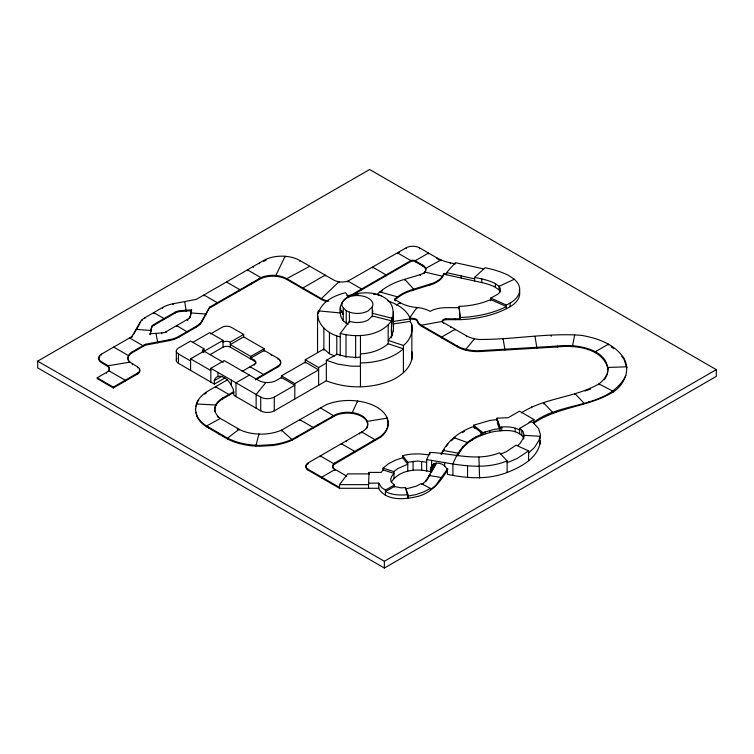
<?xml version="1.0" encoding="UTF-8"?>
<svg xmlns="http://www.w3.org/2000/svg" width="754" height="754" viewBox="0 0 754 754"><rect width="100%" height="100%" fill="white"/><g stroke="black" fill="none" stroke-linecap="round" stroke-linejoin="round"><path stroke-width="1.13" d="M393.465 323.937L410.308 321.345C414.794 329.602 410.383 340.035 403.399 345.483L403.399 372.542M217.944 372.41L217.944 376.463A14.392 8.313 60 0 1 230.394 383.635L233.222 389.196L234.023 395.445L260.705 410.845A9.595 5.542 0 0 0 274.267 410.845L326.341 380.779C346.925 389.007 370.619 388.8 391.166 380.544C402.363 375.52 414.238 365.36 411.873 351.779M394.361 487.027L394.361 484.973L391.072 481.844L390.704 479.412L391.599 476.5L393.946 473.38L383.07 469.912L381.204 472.409L369.064 472.409L368.555 484.652L339.498 484.643L339.498 488.281L378.753 488.281L378.838 488.818C386.519 500.967 403.786 499.525 416.048 496.801C430.949 493.889 440.59 481.806 447.791 469.374M391.599 481.627C400.129 469.544 417.122 468.243 430.402 471.712L430.553 467.687L432.655 464.558A8.822 6.956 24.9 0 1 443.324 464.973L445.124 466.49A8.822 6.956 24.9 0 1 447.386 472.268M607.536 373.173C610.665 348.452 574.953 343.664 557.272 346.095L480.336 350.648A28.746 16.597 0 0 1 457.075 345.879L421.279 325.21A13.176 7.606 0 0 1 417.678 321.327L417.348 320.384A4.156 2.403 0 0 0 413.842 318.48L409.535 318.028L417.009 307.481L418.894 307.698A23.478 13.553 0 0 1 429.384 310.997L430.016 311.383C438.913 306.378 449.393 307.943 459.129 307.651L460.289 318.782L446.076 318.819A3.751 2.168 0 0 0 442.589 320.158A3.751 2.168 0 0 0 443.399 322.524L443.399 323.381M195.418 409.865L196.945 402.325A44.712 25.815 0 0 1 208.519 390.751L227.369 379.865M524.181 436.17L523.135 431.627L519.666 428.338L519.666 433.72M517.847 445.501L519.977 443.531L523.37 438.121L523.907 435.303L539.845 436.312L539.138 440.063L534.482 447.48L528.629 452.9M539.845 438.649L540.514 435.105L538.544 428.423L533.342 422.824L531.165 421.703L519.666 428.338M540.514 440.487C538.799 458.404 520.043 467.621 505.086 473.267C486.415 479.789 466.406 478.328 447.376 474.332L447.376 472.249M574.689 334.87L572.446 346.623M151.563 327.161L150.131 334.635L151.563 327.161A8.077 4.665 0 0 1 152.138 325.926L152.317 325.69A8.077 4.665 0 0 1 153.863 324.446L175.041 312.222A9.698 5.598 0 0 1 177.642 311.148L178.123 311.025A9.698 5.598 0 0 1 180.696 310.62L191.591 309.837L190.244 316.897A10.122 5.844 0 0 1 189.904 317.849M190.244 316.897L191.591 309.837M392.052 335.822C388.979 324.286 398.018 310.61 388.762 301.034C384.154 296.454 378.084 294.032 371.713 293.193A25.655 14.816 0 0 0 353.211 294.795C344.814 296.982 338.141 304.701 340.365 313.739M393.465 329.687L392.052 335.247L388.187 340.403L403.399 345.483M317.547 352.514L317.547 313.721L318.358 310.865L340.365 312.948C340.308 317.896 343.749 322.495 348.348 324.173M318.358 313.4C321.477 301.44 334.54 295.38 345.643 292.722L348.8 297.18M195.804 406.491L196.945 403.183M446.557 273.919L444.219 273.4L441.995 277.048A29.651 17.125 0 0 1 433.126 283.136L411.844 289.734A44.788 25.862 0 0 0 398.696 296.02L395.19 298.65L395.19 299.508A1.631 0.943 0 0 0 395.011 300.46M444.219 273.4L441.995 277.906A29.651 17.125 0 0 1 433.126 283.994L411.844 290.592A44.788 25.862 0 0 0 398.696 296.878L395.19 299.508M426.632 471.127L426.632 459.62L429.969 452.419C452.918 453.343 477.207 461.995 499.534 452.749L507.112 460.92L507.112 472.428M456.849 455.256L452.937 463.691L452.937 475.199M604.35 379.771L607.432 374.154M625.867 375.549C608.497 409.271 560.891 400.93 533.889 422.268M455.425 263.947L450.383 262.835A36.446 21.037 0 0 1 437.018 257.925L419.535 247.84A9.463 5.466 0 0 0 406.152 247.84L347.98 281.091A11.894 6.871 0 0 1 333.626 279.998L299.828 260.488A25.57 14.76 0 0 0 263.674 260.488L196.36 299.347L173.109 303.768A26.607 15.363 0 0 0 168.368 304.974L167.473 305.276A26.607 15.363 0 0 0 162.6 307.491L144.891 317.726A19.623 11.329 0 0 0 142.063 319.79L141.667 320.167A19.623 11.329 0 0 0 140.131 322.175L131.875 336.586L101.451 354.154A9.255 5.344 0 0 0 101.451 361.703L108.048 365.784A9.463 5.466 0 0 1 106.55 372.382L97.2 377.782L97.2 378.64L113.345 387.961L137.633 373.937L137.633 373.079A7.483 4.317 0 0 0 137.633 366.972L129.98 362.137A14.873 8.586 0 0 1 132.336 351.769L145.258 344.314L169.226 339.762A24.109 13.921 0 0 0 173.524 338.669L174.334 338.395A24.109 13.921 0 0 0 178.745 336.388L196.257 326.275A23.157 13.374 0 0 0 199.621 323.815L200.074 323.362A23.157 13.374 0 0 0 201.893 320.968L209.753 307.076L260.95 277.651A19.623 11.329 0 0 1 286.774 278.631L321.392 298.622A16.673 9.632 0 0 0 328.867 301.11M128.491 360.93A14.873 8.586 0 0 1 132.336 352.627L145.258 345.172L169.226 340.619A24.109 13.921 0 0 0 173.524 339.526L174.334 339.253A24.109 13.921 0 0 0 178.745 337.245L196.257 327.132A23.157 13.374 0 0 0 199.621 324.672L200.074 324.22A23.157 13.374 0 0 0 201.893 321.826L209.753 307.076M430.402 469.619L434.021 463.239M430.402 471.712L434.54 464.407M436.151 463.05L427.169 478.884L424.832 482.013L421.759 484.483M441.099 454.342C447.179 440.694 459.742 431.335 473.616 426.51L482.899 433.974C471.57 437.612 462.174 445.463 456.604 455.916M427.65 478.903L430.166 474.454M431.26 472.541L436.151 463.908M441.646 454.228L442.749 452.287M133.42 334.738L135.484 331.138M139.613 323.937L136.003 330.243L136.003 329.375L150.847 330.469L150.847 331.326M444.304 449.714L443.295 451.316L443.295 450.458L458.489 453.22L458.489 454.078M446.387 446.396L447.942 443.899M457.235 455.868C464.379 441.731 479.676 434.408 494.633 431.458C504.049 430.336 516.424 428.658 523.135 437.009L523.719 438.979L523.625 436.773M430.43 489.723L435.699 485.482L447.791 468.517M340.252 333.485L349.413 321.251A15.514 8.954 0 0 0 368.169 319.998L372.288 316.011L391.524 320.818C380.299 336.407 357.509 337.896 340.252 333.485L340.252 355.756M372.288 306.925L368.169 310.902A15.514 8.954 0 0 1 349.413 312.165L346.237 310.714L342.325 306.661A15.514 8.954 0 0 1 346.567 298.047L349.818 296.652A15.514 8.954 0 0 1 367 297.462A15.514 8.954 0 0 1 372.288 306.925L372.288 316.755M391.524 337.679L391.524 318.103L392.052 317.396M426.001 481.306L427.169 479.751M339.498 484.643L347.66 473.898L369.064 473.898M265.86 382.504L256.134 394.455L256.134 408.206M474.539 338.791L465.793 349.328L465.793 350.186M446.557 274.776L446.557 272.646L455.425 262.675L483.974 268.98M142.063 320.648L141.997 319.856M451.288 440.807L454.964 437.414M500.288 454.21L506.349 451.693L516.009 445.19L528.629 450.873L516.858 458.649L507.112 462.692M474.615 280.978L474.615 277.34L485.114 267.736L488.828 268.556A65.532 37.832 0 0 1 508.45 275.361L514.332 279.253A32.846 18.963 0 0 1 510.109 303.07L510.109 306.699L506.396 308.706A76.965 44.429 0 0 1 460.289 319.639L446.076 319.687A3.751 2.168 0 0 0 442.372 322.269L442.372 321.411L421.279 325.21L421.279 326.067L457.075 346.736A28.746 16.597 0 0 0 480.336 351.505L557.272 346.953C575.415 344.927 601.871 347.848 608.026 368.282M496.99 420.873L496.99 418.15L508.168 417.725L519.497 411.184L533.889 419.497L533.889 423.135C557.621 406.708 588.572 406.943 613.059 392.108C624.086 384.992 630.778 370.459 623.935 358.225C614.557 343.956 597.366 338.103 581.296 335.332C548.893 332.816 516.443 339.121 484.002 339.441A21.649 12.498 0 0 1 466.481 335.85L443.399 322.524M332.75 466.962A8.2 4.741 0 0 1 333.843 464.587L380.695 437.16A39.104 22.573 0 0 0 387.198 418.979L387.198 418.112L367.264 421.401L367.264 422.259M383.07 470.439L383.07 468.14L388.338 463.899L395.049 460.326L402.721 457.669L407.754 464.238L397.65 468.62L393.946 471.608L393.946 478.507M377.302 294.39A20.924 12.083 0 0 1 379.827 291.911L382.269 290.054A64.09 37.003 0 0 1 404.766 279.3L420.251 274.644A10.302 5.947 0 0 0 422.768 265.163L415.143 260.761A3.252 1.876 0 0 0 410.864 260.601L397.452 252.854L397.452 253.721M380.638 292.147L382.269 290.912L382.269 290.054M206.587 426.839L206.587 425.982L220.347 418.442L240.686 430.138A33.506 19.35 0 0 0 256.709 433.965L261.082 434.134A33.506 19.35 0 0 0 281.487 430.138L326.086 404.775A39.104 22.573 0 0 1 376.689 407.085A39.104 22.573 0 0 1 380.695 436.302L335.153 462.749L333.843 463.729L333.843 464.587M462.56 432.551L464.568 431.326M396.434 305.012L400.27 302.722L401.75 303.532A28.181 16.268 0 0 0 415.661 307.378L417.009 307.481L417.009 308.339M195.804 412.372L196.945 415.68A44.712 25.815 0 0 0 204.654 424.719L227.51 438.206L233.071 440.638A51.084 29.491 0 0 0 252.392 445.011L259.319 445.416L273.137 444.596A51.084 29.491 0 0 0 291.883 439.441L335.596 414.587A20.075 11.593 0 0 1 361.845 415.661A20.075 11.593 0 0 1 363.701 430.817L308.216 462.843A7.983 4.609 0 0 0 308.216 469.365L308.216 470.223L339.498 488.281M195.418 408.998L196.945 416.538A44.712 25.815 0 0 0 204.654 425.576L227.51 439.073L233.071 441.495A51.084 29.491 0 0 0 252.392 445.868L259.319 446.283L273.137 445.454A51.084 29.491 0 0 0 291.883 440.298L335.596 415.445A20.075 11.593 0 0 1 359.677 415.435A20.075 11.593 0 0 1 366.444 428.772M37.7 361.128L369.63 169.499L716.3 369.639L716.3 376.397L384.37 568.035L37.7 367.886L37.7 361.128L384.37 561.278L716.3 369.639M151.563 328.018A8.077 4.665 0 0 1 152.138 326.784L152.317 326.548A8.077 4.665 0 0 1 153.863 325.304L175.041 313.08A9.698 5.598 0 0 1 177.642 312.005L178.123 311.883A9.698 5.598 0 0 1 180.696 311.477L191.591 310.695M150.131 333.777L161.78 332.929A7.493 4.326 0 0 0 163.759 332.627L164.136 332.523A7.493 4.326 0 0 0 166.144 331.694L187.36 319.451A10.122 5.844 0 0 0 189.292 317.886L189.527 317.594A10.122 5.844 0 0 0 190.244 316.039M209.753 307.934L260.95 278.518A19.623 11.329 0 0 1 286.774 279.489L321.392 299.479A16.673 9.632 0 0 0 326.802 301.562M97.2 377.782L113.345 387.104L137.633 373.079M192.59 342.486L209.64 332.646L223.024 340.374L223.024 347.151L209.989 354.682M210.545 333.928L222.034 327.293A6.532 3.77 0 0 1 231.271 327.293L243.665 334.456L243.665 337.434M190.592 370.365L190.592 358.857L203.976 351.128L223.222 362.24M203.976 351.373L223.024 340.374M223.024 342.184A5.127 2.959 0 0 1 230.281 342.184L243.665 334.456M210.847 368.31L224.23 360.582L258.679 380.468A12.45 7.191 0 0 0 276.294 380.468L281.43 377.5L294.814 385.228L274.267 397.094A9.595 5.542 0 0 1 260.705 397.094L210.847 368.31L210.847 382.061M350.864 295.219L410.864 260.601L410.864 261.459L353.805 294.38M264.183 348.706L243.665 336.859L230.281 344.587L250.79 356.435L264.183 348.706L264.183 351.27M224.843 377.999L214.325 384.078L214.325 380.685L221.978 376.265M242.194 371.307L254.296 364.314A5.09 2.941 0 0 0 254.296 360.158L250.79 358.141L264.183 350.412L277.981 358.376A9.463 5.466 0 0 1 277.981 366.105L277.981 366.962L255.578 379.893M249.376 375.096L235.983 382.825L235.983 396.576M220.347 418.442A26.842 15.504 0 0 1 222.656 398.046L233.825 391.59M255.578 379.036L277.981 366.105M215.022 411.882A26.842 15.504 0 0 1 222.656 398.904L233.825 392.448M305.247 363.108L305.247 359.79L323.881 349.036L329.441 353.692L334.682 356.086M281.43 375.878L305.247 362.127L318.64 369.856L294.814 383.607L281.43 375.878L281.43 378.074M326.341 380.779L326.341 360.289L336.784 354.267L346.001 356.623L355.634 357.443L360.459 357.123M305.247 359.79L318.64 367.518L326.341 363.07M385.445 495.246L385.445 490.119L394.361 484.973M521.532 412.787C544.916 397.641 574.925 397.707 598.949 383.899C604.18 379.988 608.487 374.267 608.026 367.424L626.8 366.812L626.8 367.669L623.935 359.083M528.988 422.334L533.889 419.497M490.741 300.799L490.741 298.075L506.396 305.068L510.109 303.07M309.837 266.266L286.774 278.631L286.774 279.489M430.43 490.581L430.43 488.347L423.729 491.919L416.048 494.567L407.914 496.123L406.001 490.034M490.741 298.075L497.64 294.371A13.506 7.794 0 0 0 499.073 286.303L494.747 283.259A46.239 26.692 0 0 0 483.191 279.244L474.615 277.34M514.332 279.253L499.073 286.303L499.073 289.941A13.506 7.794 0 0 1 500.185 291.968M473.616 425.199L490.072 420.383L496.99 419.62L500.025 428.687L494.633 429.29L482.899 432.664L473.616 425.199L473.616 427.367L475.303 428.724M507.112 460.92C481.146 471.552 453.05 463.54 426.632 459.62M584.916 390.996L590.467 389.196M346.727 295.738L358.555 293.975M402.721 457.904L402.721 455.689C411.354 453.333 420.289 453.559 429.045 454.954M402.721 455.689L407.754 462.259L417.839 461.033L426.632 462.249M405.69 489.016L416.359 486.16L421.118 483.616L430.43 488.347M129.98 362.137L108.048 365.784L108.048 366.642A9.463 5.466 0 0 1 108.604 371.468L108.604 370.61L125.258 380.223L125.258 381.081M393.465 321.449L410.308 318.848L410.308 322.26M496.99 418.15L500.025 427.226C506.613 426.491 513.804 426.66 519.666 430.091M407.914 494.728C400.355 495.34 392.297 495.208 385.445 491.617L394.361 486.471L400.93 487.829L405.69 487.621L407.914 494.728L407.914 498.356M385.445 490.119L381.599 487.584L378.753 483.154L368.555 483.154L368.555 488.281M373.532 294.258L375.671 294.409M421.279 326.067A13.176 7.606 0 0 1 417.678 322.184L417.348 321.242A4.156 2.403 0 0 0 413.842 319.338L409.535 318.885M446.557 272.646L474.615 278.839M444.219 274.258L483.191 282.882A46.239 26.692 0 0 1 494.747 286.888L499.073 289.941M377.641 294.861L381.59 295.775M391.524 318.103L372.288 313.306A15.514 8.954 0 0 0 372.881 310.987M340.252 336.887C329.234 334.408 317.754 325.926 317.547 313.721M379.827 291.911L397.518 296.878L397.518 297.736M383.07 468.14L393.946 471.608M326.341 360.289L337.669 364.078L351.27 366.19L360.45 366.199L360.459 353.89C370.44 353.456 380.534 350.318 388.187 343.739L403.399 348.819C391.854 359.074 375.567 362.702 360.45 362.966L360.45 386.689M387.744 300.837C396.868 304.107 406.726 309.253 410.308 318.848M410.864 261.459A3.252 1.876 0 0 1 415.143 261.619L422.768 266.021A10.302 5.947 0 0 1 425.303 272.034M395.19 298.65A1.631 0.943 0 0 0 395.341 299.875L400.27 302.722L400.27 303.589M226.473 281.968L239.857 289.696L239.857 290.554M223.024 347.151A5.127 2.959 0 0 1 230.281 347.151L254.296 361.015A5.09 2.941 0 0 1 255.615 363.862M203.976 352.278L203.976 348.763L190.592 341.034L178.444 348.046A7.257 4.185 0 0 0 178.444 353.965L178.444 363.353L214.325 384.078M190.592 358.857L210.847 370.553M178.444 353.965L190.592 360.978M129.537 337.933L142.921 345.662L142.921 346.52M346.699 476.113L335.153 469.45A8.2 4.741 0 0 1 333.843 463.729L320.262 455.887L320.262 456.745M113.694 347.076L128.491 355.624L128.491 356.482M308.216 469.365L339.498 487.423M99.047 357.405A9.255 5.344 0 0 0 101.451 362.561L108.048 366.642M320.45 407.923L333.57 415.756L333.57 416.613M607.724 344.465L608.487 344.983L608.487 344.126L595.217 351.788L595.217 352.646M611.174 346.84L613.85 348.706M480.364 432.796L482.051 434.153M621.767 356.444L623.209 358.207M342.325 313.042L343.258 314.39L340.817 310.497L340.365 306.831M497.329 422.796L499.016 427.838M155.955 333.353L157.756 342.797M535.001 336.425L536.933 348.159M184.73 301.553L186.144 311.091M460.289 317.5A76.965 44.429 0 0 0 506.396 306.567L490.741 299.574A57.653 33.289 0 0 1 459.129 306.378L460.289 319.639M478.931 457.113L479.563 477.961M613.059 392.108L613.059 391.251L598.949 383.899L598.949 384.757M588.695 401.42L588.695 402.278M583.803 403.824L583.803 402.966L574.746 393.362L574.746 394.229M557.272 346.095L557.272 346.953M556.084 411.693L556.084 412.551M552.936 413.541L552.936 412.683L543.87 403.079L543.87 403.946M551.231 335.464L551.231 336.322M547.592 414.361L547.592 415.218M539.845 436.312L539.845 444.031M531.693 406.915L531.693 407.773M528.629 450.873L528.629 460.609M521.862 430.261L521.862 435.642M515.171 428.149L515.171 431.778M506.396 305.068L506.396 308.706M505.001 350.044L503.003 338.32L503.003 339.177M501.768 427.037L501.768 430.666M500.025 427.226L500.025 430.864M495.378 283.57L495.378 287.199M489.902 430.506L489.902 432.673M485.171 431.722L485.171 433.889M482.899 432.664L482.899 434.832M481.806 278.933L481.806 282.562M480.628 434.917L480.628 435.774M480.336 350.648L480.336 351.505M476.076 436.802L476.076 437.659M472.155 439.214L472.155 440.072M470.213 440.411L470.213 441.269M468.272 441.608L468.272 442.466M467.555 465.944L467.555 477.452M467.301 443.361L467.301 442.504L453.795 437.631L453.795 438.489M466.481 335.85L466.481 336.708M462.456 446.99L462.456 447.848M461.175 275.87L461.175 278.009M460.873 449.507L460.873 450.364M460.063 450.798L460.063 451.655M459.563 451.599L459.563 452.457M459.129 306.378L459.129 308.509M459.054 452.4L459.054 453.258M457.075 345.879L457.075 346.736M455.209 318.857L455.209 319.715M455.105 330.139L455.105 329.281L441.721 337.01L441.721 337.867M450.619 326.689L450.619 327.556M450.383 262.835L450.383 263.693M446.076 318.819L446.076 319.687M444.624 462.4L444.624 466.066M442.57 277.095L442.57 276.237L424.7 272.034L424.7 272.891A10.302 5.947 0 0 1 423.861 273.693M441.486 478.394L441.486 477.536L429.083 475.52L429.083 476.377M441.043 260.79L441.043 259.932L425.661 268.424L425.661 269.282M439.177 480.845L439.177 481.702M437.018 257.925L437.018 258.782M431.618 460.392L431.618 465.642M429.969 452.419L429.969 454.172M429.837 284.315L429.837 285.182M428.536 253.891L428.536 253.033L415.143 260.761L415.143 261.619M423.041 483.455L423.041 484.313M422.768 265.163L422.768 266.021M421.637 461.486L421.637 470.355M420.251 274.644L420.251 275.502M420.091 263.617L420.091 264.475M419.535 247.84L419.535 248.697M417.678 321.327L417.678 322.184M417.348 320.384L417.348 321.242M416.095 261.308L416.095 262.166M413.842 318.48L413.842 319.338M413.692 290.036L413.692 289.178L404.766 279.3L404.766 280.158M413.088 461.241L413.088 470.119M411.873 324.72L411.854 359.912M410.544 260.761L410.544 261.619M407.754 462.259L407.754 471.137M406.152 247.84L406.152 248.697M399.46 251.704L399.46 252.562M395.341 299.875L395.341 300.733M393.465 311.836L393.465 331.411M388.187 325.266L388.187 344.022M386.095 275.728L386.095 274.871L372.712 267.142L372.712 268M384.37 561.278L384.37 568.035M378.753 483.154L378.753 488.281M375.03 440.543L375.03 439.686L361.675 431.976L361.675 432.834M373.041 440.873L373.041 441.731M369.064 472.409L369.064 474.454M361.656 289.847L361.656 288.989L347.98 281.091L347.98 281.949M360.459 335.417L360.459 357.688M359.649 433.145L359.649 434.002M359.649 448.602L359.649 449.459M357.584 401.873L357.584 401.015L351.901 413.39M355.634 335.737L355.634 358.009M354.757 452.287L354.757 451.429L341.364 443.701L341.364 444.558M349.413 312.165L349.413 322.655M346.237 310.714L346.237 323.532M346.265 440.873L346.265 441.731M346.001 334.917L346.001 357.189M343.258 308.018L343.258 321.298M338.951 282.637L338.951 281.779L321.392 298.622L321.392 299.479M336.784 335.964L336.784 354.766M335.153 462.749L335.153 463.606M331.553 416.924L331.553 417.782M329.441 332.608L329.441 353.767M325.172 275.983L325.172 275.116L302.929 287.962L302.929 288.82M323.881 327.952L323.881 350.29M321.76 478.036L321.76 477.178L335.153 469.45L335.153 470.308A8.2 4.741 0 0 1 334.446 469.846M318.64 367.518L318.64 385.228M318.358 310.865L318.358 313.221M318.169 409.196L318.169 410.053M318.169 424.653L318.169 425.51M313.268 428.338L313.268 427.48L299.885 419.752L299.885 420.609M308.216 462.843L308.216 463.701A7.983 4.609 0 0 0 306.944 464.652M299.828 260.488L299.828 261.346M297.123 436.802L297.123 437.659M294.814 383.607L294.814 398.979M291.883 440.298L291.883 439.441L281.487 430.138L281.487 430.996M285.087 257.152L285.087 256.294L275.464 276.266M277.981 358.376L277.981 359.234M274.267 397.094L274.267 410.845M271.289 354.512L271.289 355.37M263.674 260.488L263.674 261.346A25.57 14.76 0 0 1 266.19 260.073M263.476 375.332L263.476 374.474L250.092 366.746L250.092 367.603M260.95 278.518L260.95 277.651L247.444 269.857L247.444 270.714M260.705 397.094L260.705 410.845M259.508 262.892L259.508 263.749M259.027 278.631L259.027 279.489M258.895 434.907L258.895 434.05L255.851 446.076M254.296 360.158L254.296 361.015M254.296 364.314L254.296 365.181M253.297 266.473L253.297 267.34M251.355 283.061L251.355 283.919M250.79 356.435L250.79 358.998M239.037 430.157L239.037 429.299L227.51 438.206L227.51 439.073M237.387 428.47L237.387 429.328M231.337 380.139L231.337 385.228M230.281 342.184L230.281 347.151M228.877 395.313L228.877 394.455L215.493 386.717L215.493 387.584M222.656 398.046L222.656 398.904M222.581 435.369L222.581 436.236M218.613 433.079L218.613 433.946M217.322 303.57L217.322 302.712L203.929 294.984L203.929 295.841M215.71 405.85L215.71 404.992L196.37 403.974L196.37 404.832M208.519 427.254L208.519 428.112M205.823 314.88L205.823 314.022L190.922 312.938L190.922 313.796M201.893 320.968L201.893 321.826M199.697 323.739L199.697 324.597M196.257 326.275L196.257 327.132M189.377 317.783L189.527 318.452A10.122 5.844 0 0 0 189.725 318.15M187.36 319.451L187.36 320.309M186.832 332.571L186.832 331.713L176.747 325.577L176.747 326.435M180.696 310.62L180.696 311.477M178.745 336.388L178.745 337.245M176.323 351.006L176.323 360.393M175.041 312.222L175.041 313.08M174.193 338.442L174.193 339.3M173.109 303.768L173.109 304.625M169.226 339.762L169.226 340.619M166.144 331.694L166.144 332.561M164.052 319.423L164.052 318.565L153.741 312.608L153.741 313.466M162.6 307.491L162.6 308.358M161.78 332.929L161.78 333.786M153.863 324.446L153.863 325.304M152.251 325.775L152.251 326.633M145.258 344.314L145.258 345.172M144.891 317.726L144.891 318.584M140.131 322.175L140.131 323.032A19.623 11.329 0 0 1 140.668 322.212M137.633 366.972L137.633 367.829M132.336 351.769L132.336 352.627M132.336 363.918L132.336 364.776M131.875 336.586L131.875 337.443M113.345 387.104L113.345 387.961M106.55 364.653L106.55 365.511M106.55 372.382L106.55 373.239M101.451 354.154L101.451 355.011M101.451 361.703L101.451 362.561M214.334 380.685A14.373 8.294 60 0 1 217.944 376.463M342.052 312.279A15.514 8.954 0 0 1 341.864 310.714M178.444 363.353A7.257 4.185 0 0 1 176.87 358.791M203.099 352.589A5.495 3.176 0 0 1 203.976 348.763M279.48 360.365A9.463 5.466 0 0 1 277.981 366.962M218.396 417.612A26.842 15.504 0 0 1 217.312 416.406M197.341 402.372A44.712 25.815 0 0 1 198.82 399.978M204.654 394.144A44.712 25.815 0 0 1 206.511 392.843M333.372 468.771A8.2 4.741 0 0 1 332.816 467.574M308.216 470.223A7.983 4.609 0 0 1 306.482 465.199M519.242 290.064A32.846 18.963 0 0 1 510.109 306.699M139.254 369.234A7.483 4.317 0 0 1 137.633 373.937M438.969 259.828A36.446 21.037 0 0 1 437.97 259.319M188.104 319.828A10.122 5.844 0 0 1 187.746 320.073M99.443 356.746A9.255 5.344 0 0 1 99.971 356.114"/></g></svg>
